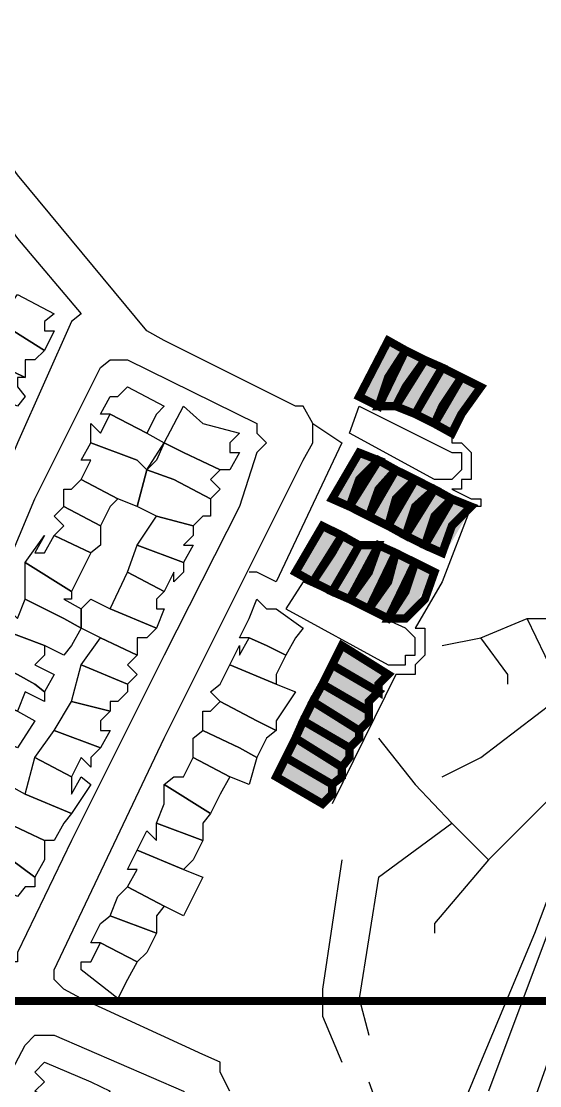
# Model space of a CAD drawing. Header units: millimetres. Extents: x -3588 to 75209, y -3737 to 38254.
# Drawn here: x 27914 to 27989.8, y 5341 to 5496.7 of the extents above; entities that cross this region are included whole.
import ezdxf

# ---------------------------------------------------------------- set-up
doc = ezdxf.new("R2010")
doc.units = ezdxf.units.MM
doc.layers.add('H', color=250, linetype='Continuous')
doc.layers.add('P', color=253, linetype='Continuous')

msp = doc.modelspace()

# ---------------------------------------------------------------- hatches: boundary and pattern name
at = {"layer": 'H', "linetype": 'Continuous'}
for points in [[(27970.471, 5448.583), (27966.246, 5440.405), (27963.702, 5441.813), (27967.655, 5450.007), (27970.471, 5448.583), (27970.471, 5448.583)], [(27973.016, 5447.174), (27969.063, 5440.405), (27966.246, 5440.405), (27970.471, 5448.583), (27973.016, 5447.174), (27973.016, 5447.174)], [(27975.833, 5445.766), (27971.608, 5438.997), (27969.063, 5440.405), (27973.016, 5447.174), (27975.833, 5445.766), (27975.833, 5445.766)], [(27978.377, 5444.358), (27974.424, 5437.572), (27971.608, 5438.997), (27975.833, 5445.766), (27978.377, 5444.358), (27978.377, 5444.358)], [(27981.21, 5443.222), (27977.257, 5436.452), (27974.424, 5437.572), (27978.377, 5444.358), (27981.21, 5443.222), (27981.21, 5443.222)], [(27966.246, 5432.211), (27962.294, 5425.441), (27959.461, 5426.85), (27963.702, 5433.619), (27966.246, 5432.211), (27966.246, 5432.211)], [(27969.063, 5430.803), (27964.838, 5424.033), (27962.294, 5425.441), (27966.246, 5432.211), (27969.063, 5430.803), (27969.063, 5430.803)], [(27971.608, 5429.682), (27967.655, 5422.897), (27964.838, 5424.033), (27969.063, 5430.803), (27971.608, 5429.682), (27971.608, 5429.682)], [(27974.424, 5428.258), (27970.471, 5421.488), (27967.655, 5422.897), (27971.608, 5429.682), (27974.424, 5428.258), (27974.424, 5428.258)], [(27977.257, 5426.85), (27973.016, 5420.08), (27970.471, 5421.488), (27974.424, 5428.258), (27977.257, 5426.85), (27977.257, 5426.85)], [(27979.786, 5425.441), (27975.833, 5418.672), (27973.016, 5420.08), (27977.257, 5426.85), (27979.786, 5425.441), (27979.786, 5425.441)], [(27960.885, 5421.488), (27956.932, 5414.719), (27954.1, 5416.127), (27958.053, 5422.897), (27960.885, 5421.488), (27960.885, 5421.488)], [(27963.702, 5420.08), (27959.461, 5413.295), (27956.932, 5414.719), (27960.885, 5421.488), (27963.702, 5420.08), (27963.702, 5420.08)], [(27966.246, 5420.08), (27962.294, 5411.886), (27959.461, 5413.295), (27963.702, 5420.08), (27966.246, 5420.08), (27966.246, 5420.08)], [(27969.063, 5418.672), (27964.838, 5410.478), (27962.294, 5411.886), (27966.246, 5420.08), (27969.063, 5418.672), (27969.063, 5418.672)], [(27971.608, 5417.247), (27967.655, 5409.358), (27964.838, 5410.478), (27969.063, 5418.672), (27971.608, 5417.247), (27971.608, 5417.247)], [(27974.424, 5416.127), (27970.471, 5409.358), (27967.655, 5409.358), (27971.608, 5417.247), (27974.424, 5416.127), (27974.424, 5416.127)], [(27967.655, 5401.164), (27966.246, 5398.347), (27959.461, 5402.572), (27960.885, 5405.117), (27967.655, 5401.164), (27967.655, 5401.164)], [(27966.246, 5398.347), (27964.838, 5395.803), (27958.053, 5399.755), (27959.461, 5402.572), (27966.246, 5398.347), (27966.246, 5398.347)], [(27964.838, 5395.803), (27963.702, 5392.97), (27956.932, 5396.923), (27958.053, 5399.755), (27964.838, 5395.803), (27964.838, 5395.803)], [(27963.702, 5392.97), (27962.294, 5390.153), (27955.508, 5394.394), (27956.932, 5396.923), (27963.702, 5392.97), (27963.702, 5392.97)], [(27962.294, 5390.153), (27960.885, 5387.609), (27954.1, 5391.562), (27955.508, 5394.394), (27962.294, 5390.153), (27962.294, 5390.153)], [(27960.885, 5387.609), (27959.461, 5384.792), (27952.691, 5389.033), (27954.1, 5391.562), (27960.885, 5387.609), (27960.885, 5387.609)], [(27959.461, 5384.792), (27958.053, 5382.247), (27951.283, 5386.2), (27952.691, 5389.033), (27959.461, 5384.792), (27959.461, 5384.792)]]:
    msp.add_hatch(color=256, dxfattribs=at).paths.add_polyline_path(points)

# ---------------------------------------------------------------- linework, layer by layer
at = {"layer": 'P'}
for points in [[(27944.513, 5340.19), (27943.089, 5343.006), (27943.089, 5344.431), (27940.561, 5345.551), (27922.764, 5353.745), (27920.236, 5355.153), (27918.811, 5356.561), (27918.811, 5357.97), (27934.911, 5391.85), (27948.45, 5418.944), (27955.236, 5432.499), (27956.644, 5435.044), (27956.644, 5436.452), (27956.644, 5437.86), (27955.236, 5440.405), (27954.1, 5440.405), (27934.911, 5450.007), (27932.367, 5451.415), (27913.45, 5474.269), (27903.864, 5487.824), (27894.262, 5496.018), (27893.126, 5497.426)], [(27878.162, 5375.478), (27872.801, 5378.294), (27861.79, 5383.656), (27861.79, 5385.08), (27869.984, 5402.572), (27887.476, 5440.405), (27903.864, 5474.269), (27905.272, 5474.269), (27906.681, 5474.269), (27913.45, 5464.955), (27922.764, 5453.944), (27921.356, 5452.824), (27913.45, 5435.044), (27907.801, 5421.488), (27897.078, 5399.755), (27886.356, 5375.478), (27884.948, 5374.069), (27882.115, 5374.069), (27878.162, 5375.478)], [(28008.304, 5459.593), (28005.488, 5455.368), (28004.063, 5441.813), (28004.063, 5435.044), (28005.488, 5426.85), (28006.896, 5424.305), (28005.488, 5414.719), (28005.488, 5403.98), (28001.535, 5390.441), (27991.932, 5365.876), (27982.33, 5340.19)], [(27917.403, 5452.824), (27917.403, 5451.415), (27918.811, 5451.415), (27917.403, 5448.583), (27910.634, 5452.824), (27913.45, 5456.777), (27918.811, 5453.944), (27917.403, 5452.824)], [(27910.634, 5452.824), (27917.403, 5448.583), (27915.995, 5447.174), (27914.586, 5447.174), (27914.586, 5444.63), (27909.225, 5447.174), (27906.681, 5448.583), (27907.801, 5452.824), (27910.634, 5452.824)], [(27913.45, 5444.63), (27913.45, 5443.222), (27914.586, 5441.813), (27913.45, 5440.405), (27906.681, 5443.222), (27903.864, 5444.63), (27906.681, 5448.583), (27909.225, 5447.174), (27914.586, 5444.63), (27913.45, 5444.63)], [(27890.309, 5370.117), (27890.309, 5371.525), (27890.309, 5372.645), (27895.67, 5385.08), (27909.225, 5410.766), (27915.995, 5426.85), (27925.597, 5446.054), (27927.005, 5447.174), (27928.126, 5447.174), (27929.55, 5447.174), (27948.45, 5437.86), (27948.45, 5436.452), (27949.875, 5435.044), (27948.45, 5433.619), (27945.922, 5425.729), (27934.911, 5403.98), (27921.356, 5376.886), (27913.45, 5360.514), (27913.45, 5359.106), (27912.042, 5359.106), (27907.801, 5361.923), (27901.031, 5364.755), (27890.309, 5370.117)], [(28015.074, 5447.174), (28015.074, 5440.405), (28012.257, 5424.305), (28012.257, 5409.358), (28012.257, 5402.572), (28008.304, 5389.033), (28001.535, 5372.645), (27994.749, 5355.153), (27986.571, 5331.996)], [(27933.775, 5439.269), (27932.367, 5436.452), (27927.005, 5439.269), (27925.597, 5439.269), (27927.005, 5441.813), (27928.126, 5441.813), (27929.55, 5443.222), (27934.911, 5440.405), (27933.775, 5439.269)], [(27933.775, 5432.499), (27932.367, 5431.091), (27930.958, 5432.499), (27924.189, 5435.044), (27924.189, 5437.86), (27925.597, 5436.452), (27927.005, 5439.269), (27932.367, 5436.452), (27934.911, 5435.044), (27933.775, 5432.499)], [(27944.513, 5435.044), (27944.513, 5433.619), (27945.922, 5433.619), (27944.513, 5431.091), (27943.089, 5431.091), (27937.728, 5433.619), (27934.911, 5435.044), (27937.728, 5440.405), (27940.561, 5437.86), (27945.922, 5436.452), (27944.513, 5435.044)], [(27963.414, 5440.405), (27976.969, 5433.619), (27978.377, 5433.619), (27978.377, 5432.499), (27978.377, 5431.091), (27976.969, 5429.682), (27975.561, 5429.682), (27974.424, 5429.682), (27962.005, 5436.452), (27963.414, 5440.405)], [(27956.644, 5437.86), (27960.885, 5435.044), (27951.283, 5414.719), (27948.45, 5416.127), (27947.33, 5416.127)], [(27976.969, 5436.452), (27976.969, 5435.044), (27978.377, 5435.044), (27979.786, 5433.619), (27979.786, 5432.499), (27979.786, 5431.091), (27979.786, 5429.682), (27978.377, 5429.682), (27978.377, 5428.258), (27976.969, 5428.258), (27979.786, 5426.85), (27981.21, 5426.85), (27981.21, 5425.729), (27979.786, 5425.729), (27975.561, 5414.719), (27971.608, 5407.933), (27973.016, 5407.933), (27973.016, 5406.525), (27973.016, 5405.405), (27973.016, 5403.98), (27971.608, 5402.572), (27971.608, 5401.164), (27970.199, 5401.164), (27968.775, 5401.164), (27959.461, 5382.247)], [(27930.958, 5432.499), (27932.367, 5431.091), (27930.958, 5425.729), (27928.126, 5426.85), (27922.764, 5429.682), (27924.189, 5432.499), (27922.764, 5432.499), (27924.189, 5435.044), (27930.958, 5432.499)], [(27937.728, 5433.619), (27943.089, 5431.091), (27941.681, 5429.682), (27943.089, 5428.258), (27941.681, 5426.85), (27936.32, 5429.682), (27932.367, 5431.091), (27934.911, 5435.044), (27937.728, 5433.619)], [(27941.681, 5425.729), (27941.681, 5424.305), (27940.561, 5424.305), (27939.136, 5422.897), (27933.775, 5424.305), (27930.958, 5425.729), (27932.367, 5431.091), (27936.32, 5429.682), (27941.681, 5426.85), (27941.681, 5425.729)], [(27927.005, 5425.729), (27925.597, 5422.897), (27920.236, 5425.729), (27920.236, 5428.258), (27921.356, 5428.258), (27922.764, 5429.682), (27928.126, 5426.85), (27927.005, 5425.729)], [(27925.597, 5420.08), (27924.189, 5418.944), (27918.811, 5421.488), (27920.236, 5422.897), (27918.811, 5424.305), (27920.236, 5425.729), (27925.597, 5422.897), (27925.597, 5420.08)], [(27939.136, 5421.488), (27937.728, 5420.08), (27939.136, 5420.08), (27937.728, 5417.536), (27930.958, 5420.08), (27933.775, 5424.305), (27939.136, 5422.897), (27939.136, 5421.488)], [(27917.403, 5418.944), (27918.811, 5421.488), (27924.189, 5418.944), (27921.356, 5413.295), (27914.586, 5417.536), (27917.403, 5421.488), (27915.995, 5418.944), (27917.403, 5418.944)], [(27937.728, 5416.127), (27936.32, 5414.719), (27936.32, 5416.127), (27934.911, 5413.295), (27929.55, 5416.127), (27930.958, 5420.08), (27937.728, 5417.536), (27937.728, 5416.127)], [(27921.356, 5412.174), (27920.236, 5412.174), (27922.764, 5410.766), (27922.764, 5407.933), (27920.236, 5409.358), (27914.586, 5412.174), (27914.586, 5413.295), (27914.586, 5414.719), (27914.586, 5417.536), (27921.356, 5413.295), (27921.356, 5412.174)], [(27933.775, 5412.174), (27933.775, 5410.766), (27934.911, 5410.766), (27933.775, 5407.933), (27927.005, 5410.766), (27929.55, 5416.127), (27934.911, 5413.295), (27933.775, 5412.174)], [(27955.236, 5414.719), (27952.691, 5410.766), (27967.655, 5402.572), (27968.775, 5402.572), (27970.199, 5402.572), (27970.199, 5403.98), (27971.608, 5403.98), (27971.608, 5405.405), (27971.608, 5406.525), (27970.199, 5407.933), (27955.236, 5414.719)], [(27921.356, 5405.405), (27920.236, 5403.98), (27917.403, 5405.405), (27910.634, 5407.933), (27912.042, 5410.766), (27913.45, 5409.358), (27914.586, 5412.174), (27920.236, 5409.358), (27922.764, 5407.933), (27921.356, 5405.405)], [(27927.005, 5410.766), (27933.775, 5407.933), (27932.367, 5406.525), (27930.958, 5406.525), (27930.958, 5403.98), (27925.597, 5406.525), (27922.764, 5407.933), (27922.764, 5410.766), (27924.189, 5412.174), (27927.005, 5410.766)], [(27954.1, 5406.525), (27952.691, 5403.98), (27949.875, 5405.405), (27947.33, 5406.525), (27945.922, 5406.525), (27947.33, 5409.358), (27948.45, 5412.174), (27949.875, 5410.766), (27951.283, 5410.766), (27955.236, 5407.933), (27954.1, 5406.525)], [(27974.424, 5328.059), (27981.21, 5344.431), (27989.1, 5363.331), (27994.749, 5378.294), (28000.11, 5392.97), (28002.943, 5405.405), (28004.063, 5409.358)], [(27975.561, 5386.2), (27981.21, 5389.033), (27991.932, 5397.211), (27991.932, 5398.619), (27991.932, 5401.164), (27987.98, 5409.358)], [(27981.21, 5406.525), (27987.98, 5409.358)], [(27987.98, 5409.358), (28004.063, 5409.358)], [(27917.403, 5403.98), (27915.995, 5402.572), (27918.811, 5401.164), (27917.403, 5398.619), (27915.995, 5399.755), (27913.45, 5401.164), (27910.634, 5402.572), (27910.634, 5405.405), (27909.225, 5405.405), (27910.634, 5407.933), (27917.403, 5405.405), (27917.403, 5403.98)], [(27929.55, 5402.572), (27930.958, 5401.164), (27929.55, 5399.755), (27922.764, 5402.572), (27925.597, 5406.525), (27930.958, 5403.98), (27929.55, 5402.572)], [(27951.283, 5401.164), (27951.283, 5399.755), (27944.513, 5402.572), (27945.922, 5405.405), (27945.922, 5403.98), (27947.33, 5406.525), (27949.875, 5405.405), (27952.691, 5403.98), (27951.283, 5401.164)], [(27975.561, 5405.405), (27981.21, 5406.525)], [(27985.163, 5399.755), (27985.163, 5401.164), (27981.21, 5406.525)], [(27915.995, 5399.755), (27917.403, 5398.619), (27917.403, 5397.211), (27914.586, 5398.619), (27913.45, 5395.803), (27906.681, 5398.619), (27907.801, 5401.164), (27909.225, 5401.164), (27910.634, 5402.572), (27913.45, 5401.164), (27915.995, 5399.755)], [(27929.55, 5398.619), (27928.126, 5397.211), (27927.005, 5397.211), (27927.005, 5395.803), (27921.356, 5397.211), (27922.764, 5402.572), (27929.55, 5399.755), (27929.55, 5398.619)], [(27951.283, 5399.755), (27954.1, 5398.619), (27951.283, 5394.394), (27951.283, 5392.97), (27948.45, 5394.394), (27943.089, 5397.211), (27941.681, 5398.619), (27943.089, 5399.755), (27944.513, 5402.572), (27951.283, 5399.755)], [(27913.45, 5395.803), (27915.995, 5394.394), (27913.45, 5390.441), (27910.634, 5391.85), (27905.272, 5394.394), (27906.681, 5395.803), (27905.272, 5397.211), (27906.681, 5398.619), (27913.45, 5395.803)], [(27925.597, 5394.394), (27925.597, 5392.97), (27927.005, 5392.97), (27925.597, 5390.441), (27918.811, 5392.97), (27921.356, 5397.211), (27927.005, 5395.803), (27925.597, 5394.394)], [(27949.875, 5391.85), (27948.45, 5389.033), (27945.922, 5390.441), (27940.561, 5392.97), (27940.561, 5395.803), (27941.681, 5395.803), (27943.089, 5397.211), (27948.45, 5394.394), (27951.283, 5392.97), (27949.875, 5391.85)], [(27924.189, 5389.033), (27924.189, 5387.609), (27922.764, 5389.033), (27921.356, 5386.2), (27915.995, 5389.033), (27918.811, 5392.97), (27925.597, 5390.441), (27924.189, 5389.033)], [(27945.922, 5390.441), (27948.45, 5389.033), (27947.33, 5385.08), (27944.513, 5386.2), (27939.136, 5389.033), (27939.136, 5390.441), (27939.136, 5391.85), (27940.561, 5392.97), (27945.922, 5390.441)], [(27966.246, 5391.85), (27971.608, 5385.08), (27976.969, 5379.431)], [(27997.294, 5390.441), (27993.341, 5385.08), (27982.33, 5374.069)], [(27921.356, 5383.656), (27922.764, 5386.2), (27924.189, 5385.08), (27921.356, 5380.839), (27914.586, 5383.656), (27915.995, 5389.033), (27921.356, 5386.2), (27921.356, 5383.656)], [(27943.089, 5383.656), (27941.681, 5380.839), (27934.911, 5385.08), (27936.32, 5386.2), (27937.728, 5386.2), (27939.136, 5389.033), (27944.513, 5386.2), (27943.089, 5383.656)], [(27914.586, 5383.656), (27921.356, 5380.839), (27920.236, 5379.431), (27918.811, 5376.886), (27917.403, 5376.886), (27912.042, 5379.431), (27909.225, 5380.839), (27912.042, 5385.08), (27914.586, 5383.656)], [(27940.561, 5379.431), (27940.561, 5376.886), (27933.775, 5379.431), (27934.911, 5382.247), (27934.911, 5385.08), (27941.681, 5380.839), (27940.561, 5379.431)], [(27917.403, 5375.478), (27917.403, 5374.069), (27915.995, 5371.525), (27910.634, 5375.478), (27912.042, 5379.431), (27917.403, 5376.886), (27917.403, 5375.478)], [(27939.136, 5374.069), (27937.728, 5372.645), (27930.958, 5375.478), (27932.367, 5378.294), (27933.775, 5376.886), (27933.775, 5379.431), (27940.561, 5376.886), (27939.136, 5374.069)], [(27966.246, 5371.525), (27976.969, 5379.431)], [(27976.969, 5379.431), (27982.33, 5374.069)], [(27915.995, 5371.525), (27915.995, 5370.117), (27914.586, 5370.117), (27913.45, 5368.708), (27907.801, 5371.525), (27910.634, 5375.478), (27915.995, 5371.525)], [(27937.728, 5372.645), (27940.561, 5371.525), (27937.728, 5365.876), (27934.911, 5367.284), (27929.55, 5370.117), (27930.958, 5372.645), (27929.55, 5372.645), (27930.958, 5375.478), (27937.728, 5372.645)], [(27960.885, 5374.069), (27958.053, 5355.153), (27958.053, 5351.2), (27960.885, 5344.431)], [(27982.33, 5374.069), (27974.424, 5364.755), (27974.424, 5363.331)], [(27966.246, 5371.525), (27963.414, 5353.745), (27964.838, 5348.384)], [(27933.775, 5365.876), (27933.775, 5363.331), (27927.005, 5365.876), (27928.126, 5368.708), (27929.55, 5370.117), (27934.911, 5367.284), (27933.775, 5365.876)], [(27932.367, 5360.514), (27930.958, 5359.106), (27925.597, 5361.923), (27924.189, 5361.923), (27925.597, 5364.755), (27927.005, 5365.876), (27933.775, 5363.331), (27932.367, 5360.514)], [(27929.55, 5356.561), (27928.126, 5353.745), (27922.764, 5357.97), (27922.764, 5359.106), (27924.189, 5359.106), (27925.597, 5361.923), (27930.958, 5359.106), (27929.55, 5356.561)], [(27906.681, 5331.996), (27914.586, 5346.959), (27915.995, 5348.384), (27917.403, 5348.384), (27918.811, 5348.384), (27937.728, 5340.19), (27939.136, 5338.781), (27939.136, 5337.645), (27939.136, 5334.828), (27927.005, 5309.142), (27910.634, 5275.263), (27907.801, 5269.901), (27906.681, 5268.493), (27905.272, 5268.493), (27883.539, 5277.807), (27883.539, 5279.215), (27882.115, 5280.624), (27899.911, 5315.912), (27906.681, 5331.996)], [(27925.597, 5338.781), (27924.189, 5336.237), (27921.356, 5337.645), (27915.995, 5340.19), (27917.403, 5341.598), (27915.995, 5343.006), (27917.403, 5344.431), (27924.189, 5341.598), (27927.005, 5340.19), (27925.597, 5338.781)], [(27964.838, 5341.598), (27966.246, 5337.645), (27963.414, 5329.467), (27960.885, 5325.226), (27959.461, 5322.682), (27956.644, 5321.273), (27951.283, 5319.865)]]:
    msp.add_lwpolyline(points, dxfattribs=at)
at = {"layer": 'P', "const_width": 1.2}
for points in [[(27967.655, 5444.63), (27966.246, 5440.405), (27963.414, 5441.813), (27967.655, 5450.007), (27970.199, 5448.583), (27967.655, 5444.63)], [(27970.199, 5443.222), (27968.775, 5440.405), (27966.246, 5440.405), (27970.199, 5448.583), (27973.016, 5447.174), (27970.199, 5443.222)], [(27973.016, 5441.813), (27971.608, 5439.269), (27968.775, 5440.405), (27973.016, 5447.174), (27975.561, 5446.054), (27973.016, 5441.813)], [(27975.561, 5440.405), (27974.424, 5437.86), (27971.608, 5439.269), (27975.561, 5446.054), (27978.377, 5444.63), (27975.561, 5440.405)], [(27978.377, 5439.269), (27976.969, 5436.452), (27974.424, 5437.86), (27978.377, 5444.63), (27981.21, 5443.222), (27978.377, 5439.269)], [(27963.414, 5429.682), (27962.005, 5425.729), (27959.461, 5426.85), (27963.414, 5433.619), (27966.246, 5432.499), (27963.414, 5429.682)], [(27966.246, 5428.258), (27964.838, 5424.305), (27962.005, 5425.729), (27966.246, 5432.499), (27968.775, 5431.091), (27966.246, 5428.258)], [(27968.775, 5426.85), (27967.655, 5422.897), (27964.838, 5424.305), (27968.775, 5431.091), (27971.608, 5429.682), (27968.775, 5426.85)], [(27971.608, 5425.729), (27970.199, 5421.488), (27967.655, 5422.897), (27971.608, 5429.682), (27974.424, 5428.258), (27971.608, 5425.729)], [(27974.424, 5424.305), (27973.016, 5420.08), (27970.199, 5421.488), (27974.424, 5428.258), (27976.969, 5426.85), (27974.424, 5424.305)], [(27976.969, 5422.897), (27975.561, 5418.944), (27973.016, 5420.08), (27976.969, 5426.85), (27979.786, 5425.729), (27976.969, 5422.897)], [(27959.461, 5418.944), (27956.644, 5414.719), (27954.1, 5416.127), (27958.053, 5422.897), (27960.885, 5421.488), (27959.461, 5418.944)], [(27962.005, 5417.536), (27959.461, 5413.295), (27956.644, 5414.719), (27960.885, 5421.488), (27963.414, 5420.08), (27962.005, 5417.536)], [(27964.838, 5416.127), (27962.005, 5412.174), (27959.461, 5413.295), (27963.414, 5420.08), (27966.246, 5420.08), (27964.838, 5416.127)], [(27967.655, 5414.719), (27964.838, 5410.766), (27962.005, 5412.174), (27966.246, 5420.08), (27968.775, 5418.944), (27967.655, 5414.719)], [(27970.199, 5413.295), (27967.655, 5409.358), (27964.838, 5410.766), (27968.775, 5418.944), (27971.608, 5417.536), (27970.199, 5413.295)], [(27973.016, 5412.174), (27970.199, 5409.358), (27967.655, 5409.358), (27971.608, 5417.536), (27974.424, 5416.127), (27973.016, 5412.174)], [(27966.246, 5399.755), (27966.246, 5398.619), (27959.461, 5402.572), (27960.885, 5405.405), (27967.655, 5401.164), (27966.246, 5399.755)], [(27964.838, 5397.211), (27964.838, 5395.803), (27958.053, 5399.755), (27959.461, 5402.572), (27966.246, 5398.619), (27964.838, 5397.211)], [(27964.838, 5394.394), (27963.414, 5392.97), (27956.644, 5397.211), (27958.053, 5399.755), (27964.838, 5395.803), (27964.838, 5394.394)], [(27963.414, 5391.85), (27962.005, 5390.441), (27955.236, 5394.394), (27956.644, 5397.211), (27963.414, 5392.97), (27963.414, 5391.85)], [(27962.005, 5389.033), (27960.885, 5387.609), (27954.1, 5391.85), (27955.236, 5394.394), (27962.005, 5390.441), (27962.005, 5389.033)], [(27960.885, 5386.2), (27959.461, 5385.08), (27952.691, 5389.033), (27954.1, 5391.85), (27960.885, 5387.609), (27960.885, 5386.2)], [(27959.461, 5383.656), (27958.053, 5382.247), (27951.283, 5386.2), (27952.691, 5389.033), (27959.461, 5385.08), (27959.461, 5383.656)]]:
    msp.add_lwpolyline(points, dxfattribs=at)
at = {"layer": 'P', "color": 254, "const_width": 1.2}
msp.add_lwpolyline([(20585.112, 5353.404), (35785.743, 5353.404)], dxfattribs=at)

doc.saveas('drawing.dxf')
